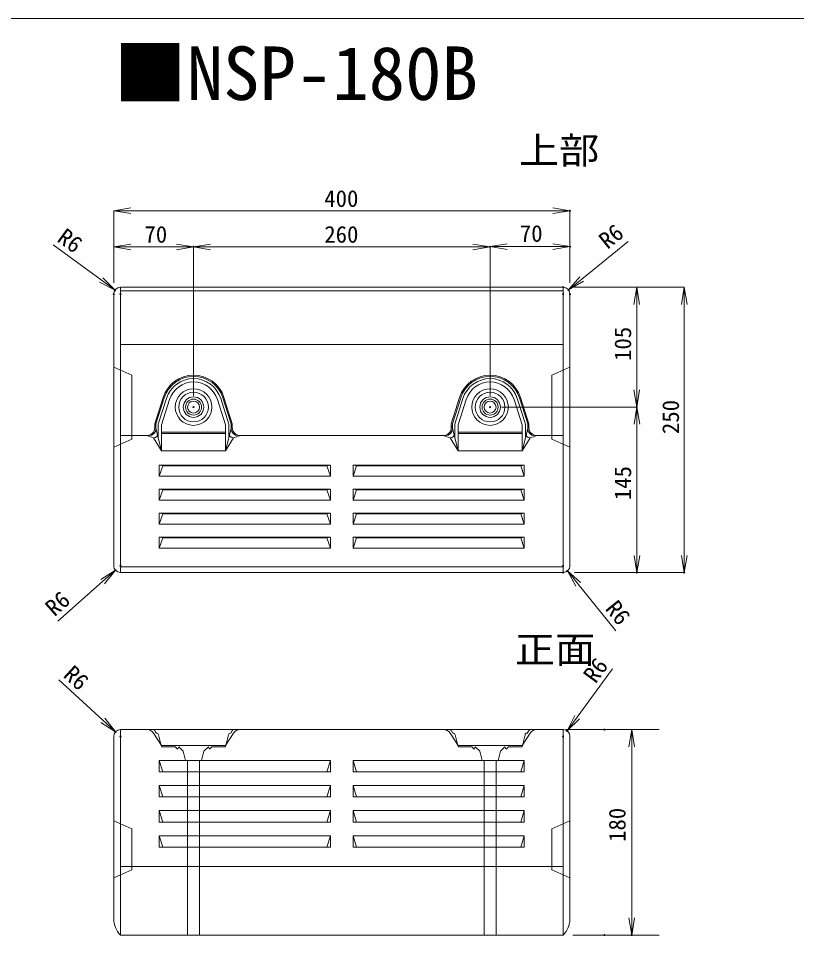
# Model space of a CAD drawing. Units: millimetres, scale not verified. Extents: x -30786 to 1211, y -1298 to 804.
# Drawn here: x -154 to 528, y -1 to 804 of the extents above; entities that cross this region are included whole.
import ezdxf
from ezdxf.enums import TextEntityAlignment as Align

# ---------------------------------------------------------------- set-up
doc = ezdxf.new("R2010")
doc.units = ezdxf.units.MM
doc.header["$LTSCALE"] = 8
doc.layers.add('0-0', color=7, linetype='Continuous', lineweight=18)
doc.styles.add('ＭＳ ゴシック', font='')
doc.styles.get('ＭＳ ゴシック').set_extended_font_data('MS Gothic')

msp = doc.modelspace()

# ---------------------------------------------------------------- linework, layer by layer
at = {"layer": '0-0'}
for p, q in [((-70.354, 571.929), (-70.354, 635.191)), ((-70.354, 635.011), (-55.354, 635.011)), ((-55.354, 635.011), (314.646, 635.011)), ((329.646, 635.011), (314.646, 635.011)), ((329.646, 571.929), (329.646, 635.191)), ((-81.294, 574.34), (-123.511, 605.267)), ((259.646, 472.929), (259.646, 603.723)), ((329.646, 571.929), (329.646, 603.723)), ((339.988, 575.117), (380.715, 607.982)), ((-70.354, 571.929), (-70.354, 603.543)), ((-70.354, 603.363), (-55.354, 603.363)), ((-55.354, 603.363), (-15.354, 603.363)), ((-0.354, 603.363), (-15.354, 603.363)), ((-0.354, 472.929), (-0.354, 603.543)), ((-0.354, 472.929), (-0.354, 603.543)), ((-0.354, 603.363), (14.646, 603.363)), ((14.646, 603.363), (244.646, 603.363)), ((259.646, 603.363), (244.646, 603.363)), ((259.646, 472.929), (259.646, 603.543)), ((259.646, 603.543), (274.646, 603.543)), ((274.646, 603.543), (314.646, 603.543)), ((329.646, 603.543), (314.646, 603.543)), ((-69.194, 565.475), (-81.294, 574.34)), ((328.315, 565.697), (339.988, 575.117)), ((323.646, 567.929), (-64.354, 567.929)), ((-64.354, 567.929), (-64.354, 317.929)), ((323.646, 564.929), (-64.354, 564.929)), ((323.646, 567.929), (323.646, 317.929)), ((333.646, 567.929), (388.392, 567.929)), ((333.646, 567.929), (430.057, 567.929)), ((388.212, 567.929), (388.212, 552.929)), ((429.877, 567.929), (429.877, 552.929)), ((-70.354, 561.929), (-70.354, 323.929)), ((-64.444, 561.929), (-64.264, 561.929)), ((-64.354, 561.839), (-64.354, 562.019)), ((323.556, 561.929), (323.736, 561.929)), ((323.646, 561.839), (323.646, 562.019)), ((329.646, 561.929), (329.646, 323.929)), ((388.212, 552.929), (388.212, 477.929)), ((429.877, 552.929), (429.877, 332.929)), ((323.646, 517.929), (-64.354, 517.929)), ((-70.354, 497.929), (-70.354, 427.929)), ((329.646, 497.929), (329.646, 427.929)), ((388.212, 462.929), (388.212, 477.929)), ((-27.039, 471.41), (-34.354, 448.394)), ((-26.086, 471.108), (-33.354, 448.239)), ((-24.18, 470.502), (-31.354, 447.929)), ((-21.32, 469.593), (-28.354, 447.464)), ((20.612, 469.593), (27.646, 447.464)), ((23.471, 470.502), (30.646, 447.929)), ((25.378, 471.108), (32.646, 448.239)), ((26.331, 471.41), (33.646, 448.394)), ((232.961, 471.41), (225.646, 448.394)), ((233.914, 471.108), (226.646, 448.239)), ((235.82, 470.502), (228.646, 447.929)), ((238.68, 469.593), (231.646, 447.464)), ((280.612, 469.593), (287.646, 447.464)), ((283.471, 470.502), (290.646, 447.929)), ((285.378, 471.108), (292.646, 448.239)), ((286.331, 471.41), (293.646, 448.394)), ((269.646, 462.929), (388.392, 462.929)), ((269.646, 462.929), (388.572, 462.929)), ((388.392, 462.929), (388.392, 447.929)), ((-34.354, 444.929), (-34.354, 448.394)), ((-33.354, 443.929), (-33.354, 448.239)), ((-33.354, 444.233), (-28.487, 424.454)), ((-31.354, 436.104), (-31.354, 447.929)), ((-28.354, 440.929), (-28.354, 447.464)), ((27.646, 440.929), (27.646, 447.605)), ((27.646, 440.929), (27.646, 447.464)), ((32.646, 444.233), (27.779, 424.454)), ((30.646, 436.104), (30.646, 447.929)), ((32.646, 443.929), (32.646, 448.239)), ((33.646, 444.929), (33.646, 448.394)), ((225.646, 444.929), (225.646, 448.394)), ((226.646, 443.929), (226.646, 448.239)), ((226.646, 444.233), (231.513, 424.454)), ((228.646, 436.104), (228.646, 447.929)), ((231.646, 440.929), (231.646, 447.605)), ((231.646, 440.929), (231.646, 447.464)), ((287.646, 440.929), (287.646, 447.464)), ((292.646, 444.233), (287.779, 424.454)), ((290.646, 436.104), (290.646, 447.929)), ((292.646, 443.929), (292.646, 448.239)), ((293.646, 444.929), (293.646, 448.394)), ((388.392, 447.929), (388.392, 332.929)), ((-54.354, 434.929), (-70.354, 427.929)), ((-39.354, 437.929), (-64.354, 437.929)), ((-35.354, 436.104), (-28.487, 424.454)), ((-28.354, 440.929), (-28.487, 439.929)), ((27.779, 439.929), (-28.487, 439.929)), ((-28.487, 424.454), (-28.487, 439.929)), ((-28.354, 440.929), (27.646, 440.929)), ((27.646, 440.929), (27.779, 439.929)), ((27.779, 424.454), (27.779, 439.929)), ((34.646, 436.104), (27.779, 424.454)), ((220.646, 437.929), (38.646, 437.929)), ((224.646, 436.104), (231.513, 424.454)), ((231.646, 440.929), (231.513, 439.929)), ((231.513, 439.929), (287.779, 439.929)), ((231.513, 424.454), (231.513, 439.929)), ((287.646, 440.929), (231.646, 440.929)), ((287.646, 440.929), (287.779, 439.929)), ((287.779, 424.454), (287.779, 439.929)), ((294.646, 436.104), (287.779, 424.454)), ((323.646, 437.929), (298.646, 437.929)), ((313.646, 434.929), (329.646, 427.929)), ((-28.487, 424.454), (27.779, 424.454)), ((287.779, 424.454), (231.513, 424.454)), ((-30.354, 412.054), (119.646, 412.054)), ((-30.354, 412.054), (-27.354, 411.554)), ((-30.354, 402.471), (-30.354, 412.054)), ((-27.354, 411.554), (-30.354, 402.471)), ((-27.354, 411.554), (116.646, 411.554)), ((119.646, 412.054), (116.646, 411.554)), ((116.646, 411.554), (119.646, 402.471)), ((119.646, 402.471), (119.646, 412.054)), ((289.646, 412.054), (139.646, 412.054)), ((139.646, 412.054), (142.646, 411.554)), ((139.646, 402.471), (139.646, 412.054)), ((142.646, 411.554), (139.646, 402.471)), ((286.646, 411.554), (142.646, 411.554)), ((289.646, 412.054), (286.646, 411.554)), ((286.646, 411.554), (289.646, 402.471)), ((289.646, 402.471), (289.646, 412.054)), ((-30.354, 402.471), (119.646, 402.471)), ((289.646, 402.471), (139.646, 402.471)), ((-30.354, 390.971), (119.646, 390.971)), ((-30.354, 390.971), (-27.354, 390.471)), ((-30.354, 381.387), (-30.354, 390.971)), ((-27.354, 390.471), (-30.354, 381.387)), ((-27.354, 390.471), (116.646, 390.471)), ((119.646, 390.971), (116.646, 390.471)), ((116.646, 390.471), (119.646, 381.387)), ((119.646, 381.387), (119.646, 390.971)), ((289.646, 390.971), (139.646, 390.971)), ((139.646, 390.971), (142.646, 390.471)), ((139.646, 381.387), (139.646, 390.971)), ((142.646, 390.471), (139.646, 381.387)), ((286.646, 390.471), (142.646, 390.471)), ((289.646, 390.971), (286.646, 390.471)), ((286.646, 390.471), (289.646, 381.387)), ((289.646, 381.387), (289.646, 390.971)), ((-30.354, 381.387), (119.646, 381.387)), ((289.646, 381.387), (139.646, 381.387)), ((-30.354, 369.887), (119.646, 369.887)), ((-30.354, 369.887), (-27.354, 369.387)), ((-30.354, 360.304), (-30.354, 369.887)), ((-27.354, 369.387), (-30.354, 360.304)), ((-27.354, 369.387), (116.646, 369.387)), ((119.646, 369.887), (116.646, 369.387)), ((116.646, 369.387), (119.646, 360.304)), ((119.646, 360.304), (119.646, 369.887)), ((289.646, 369.887), (139.646, 369.887)), ((139.646, 369.887), (142.646, 369.387)), ((139.646, 360.304), (139.646, 369.887)), ((142.646, 369.387), (139.646, 360.304)), ((286.646, 369.387), (142.646, 369.387)), ((289.646, 369.887), (286.646, 369.387)), ((286.646, 369.387), (289.646, 360.304)), ((289.646, 360.304), (289.646, 369.887)), ((-30.354, 360.304), (119.646, 360.304)), ((289.646, 360.304), (139.646, 360.304)), ((-30.354, 348.804), (119.646, 348.804)), ((-30.354, 348.804), (-27.354, 348.304)), ((-30.354, 339.221), (-30.354, 348.804)), ((-27.354, 348.304), (-30.354, 339.221)), ((-27.354, 348.304), (116.646, 348.304)), ((119.646, 348.804), (116.646, 348.304)), ((116.646, 348.304), (119.646, 339.221)), ((119.646, 339.221), (119.646, 348.804)), ((289.646, 348.804), (139.646, 348.804)), ((139.646, 348.804), (142.646, 348.304)), ((139.646, 339.221), (139.646, 348.804)), ((142.646, 348.304), (139.646, 339.221)), ((286.646, 348.304), (142.646, 348.304)), ((289.646, 348.804), (286.646, 348.304)), ((286.646, 348.304), (289.646, 339.221)), ((289.646, 339.221), (289.646, 348.804)), ((-30.354, 339.221), (119.646, 339.221)), ((289.646, 339.221), (139.646, 339.221)), ((388.392, 317.929), (388.392, 332.929)), ((429.877, 317.929), (429.877, 332.929)), ((-64.444, 323.929), (-64.264, 323.929)), ((-64.354, 323.839), (-64.354, 324.019)), ((323.646, 322.929), (-64.354, 322.929)), ((323.556, 323.929), (323.736, 323.929)), ((323.646, 323.839), (323.646, 324.019)), ((-68.852, 319.958), (-80.097, 310.031)), ((323.646, 317.929), (-64.354, 317.929)), ((327.425, 319.269), (336.873, 307.618)), ((333.646, 317.929), (388.572, 317.929)), ((333.646, 317.929), (430.057, 317.929)), ((-80.097, 310.031), (-119.33, 275.396)), ((336.873, 307.618), (369.837, 266.971)), ((336.021, 191.182), (366.86, 233.464)), ((-79.828, 188.413), (-118.39, 223.793)), ((-68.775, 178.272), (-79.828, 188.413)), ((327.182, 179.063), (336.021, 191.182)), ((323.646, 180.216), (-64.354, 180.216)), ((-64.354, 180.216), (-64.354, 0.216)), ((-28.487, 166.216), (-35.354, 177.216)), ((-33.898, 178.848), (-33.577, 177.886)), ((27.779, 166.216), (34.646, 177.216)), ((33.19, 178.848), (32.869, 177.886)), ((231.513, 166.216), (224.646, 177.216)), ((226.102, 178.848), (226.423, 177.886)), ((287.779, 166.216), (294.646, 177.216)), ((293.19, 178.848), (292.869, 177.886)), ((323.646, 180.216), (323.646, 0.216)), ((326.046, 180.216), (407.83, 180.216)), ((359.937, 180.216), (384.033, 180.216)), ((383.853, 180.216), (383.853, 165.216)), ((-70.354, 174.216), (-70.354, 14.499)), ((-64.444, 174.216), (-64.264, 174.216)), ((-64.354, 174.126), (-64.354, 174.306)), ((290.267, 175.701), (287.646, 165.216)), ((323.556, 174.216), (323.736, 174.216)), ((323.646, 174.126), (323.646, 174.306)), ((329.646, 174.216), (329.646, 14.499)), ((-28.487, 166.216), (27.779, 166.216)), ((-16.354, 165.216), (-14.354, 163.216)), ((-14.354, 163.216), (-13.354, 165.216)), ((-9.354, 161.216), (-13.354, 165.216)), ((-7.354, 153.216), (-9.354, 161.216)), ((13.646, 163.216), (12.646, 165.216)), ((15.646, 165.216), (13.646, 163.216)), ((287.779, 166.216), (231.513, 166.216)), ((238.646, 165.216), (243.646, 165.216)), ((243.646, 165.216), (245.646, 163.216)), ((245.646, 163.216), (246.646, 165.216)), ((266.646, 153.216), (268.646, 161.216)), ((268.646, 161.216), (272.646, 165.216)), ((273.646, 163.216), (272.646, 165.216)), ((275.646, 165.216), (273.646, 163.216)), ((287.646, 165.216), (275.646, 165.216)), ((383.853, 165.216), (383.853, 15.216)), ((-30.354, 153.216), (119.646, 153.216)), ((-30.354, 153.216), (-27.354, 143.216)), ((-30.354, 153.216), (-30.354, 143.216)), ((-5.604, 153.216), (-7.354, 153.216)), ((-5.604, 0.216), (-5.604, 153.216)), ((4.896, 0.216), (4.896, 153.216)), ((119.646, 153.216), (116.646, 143.216)), ((119.646, 153.216), (119.646, 143.216)), ((289.646, 153.216), (139.646, 153.216)), ((139.646, 153.216), (142.646, 143.216)), ((139.646, 153.216), (139.646, 143.216)), ((254.396, 0.216), (254.396, 153.216)), ((264.896, 0.216), (264.896, 153.216)), ((264.896, 153.216), (266.646, 153.216)), ((289.646, 153.216), (286.646, 143.216)), ((289.646, 153.216), (289.646, 143.216)), ((-30.354, 143.216), (119.646, 143.216)), ((289.646, 143.216), (139.646, 143.216)), ((-30.354, 131.216), (119.646, 131.216)), ((-30.354, 131.216), (-27.354, 121.216)), ((-30.354, 131.216), (-30.354, 121.216)), ((119.646, 131.216), (116.646, 121.216)), ((119.646, 131.216), (119.646, 121.216)), ((289.646, 131.216), (139.646, 131.216)), ((139.646, 131.216), (142.646, 121.216)), ((139.646, 131.216), (139.646, 121.216)), ((289.646, 131.216), (286.646, 121.216)), ((289.646, 131.216), (289.646, 121.216)), ((-30.354, 121.216), (119.646, 121.216)), ((289.646, 121.216), (139.646, 121.216)), ((-30.354, 109.216), (119.646, 109.216)), ((-30.354, 109.216), (-27.354, 99.216)), ((-30.354, 109.216), (-30.354, 99.216)), ((119.646, 109.216), (116.646, 99.216)), ((119.646, 109.216), (119.646, 99.216)), ((289.646, 109.216), (139.646, 109.216)), ((139.646, 109.216), (142.646, 99.216)), ((139.646, 109.216), (139.646, 99.216)), ((289.646, 109.216), (286.646, 99.216)), ((289.646, 109.216), (289.646, 99.216)), ((-70.354, 100.216), (-70.354, 50.216)), ((-30.354, 99.216), (119.646, 99.216)), ((289.646, 99.216), (139.646, 99.216)), ((329.646, 100.216), (329.646, 50.216)), ((-30.354, 87.216), (119.646, 87.216)), ((-30.354, 87.216), (-27.354, 77.216)), ((-30.354, 87.216), (-30.354, 77.216)), ((119.646, 87.216), (116.646, 77.216)), ((119.646, 87.216), (119.646, 77.216)), ((289.646, 87.216), (139.646, 87.216)), ((139.646, 87.216), (142.646, 77.216)), ((139.646, 87.216), (139.646, 77.216)), ((289.646, 87.216), (286.646, 77.216)), ((289.646, 87.216), (289.646, 77.216)), ((-30.354, 77.216), (119.646, 77.216)), ((289.646, 77.216), (139.646, 77.216)), ((-54.354, 57.216), (-70.354, 50.216)), ((323.646, 60.216), (-64.354, 60.216)), ((313.646, 57.216), (329.646, 50.216)), ((383.853, 0.216), (383.853, 15.216)), ((323.646, 0.216), (-64.354, 0.216)), ((332.046, 0.216), (407.83, 0.216)), ((359.937, 0.216), (384.033, 0.216))]:
    msp.add_line(p, q, dxfattribs=at)
msp.add_lwpolyline([(-1093.248, -812.357), (1210.752, -812.357), (1210.752, 803.643), (-1093.248, 803.643)], close=True, dxfattribs=at)
msp.add_lwpolyline([(-1093.248, -812.357), (1210.752, -812.357), (1210.752, 803.643), (-1093.248, 803.643)], close=True, dxfattribs=at)
for points in [[(-55.354, 632.511), (-70.354, 635.011), (-55.354, 637.511)], [(314.646, 637.511), (329.646, 635.011), (314.646, 632.511)], [(-55.354, 600.863), (-70.354, 603.363), (-55.354, 605.863)], [(-15.354, 605.863), (-0.354, 603.363), (-15.354, 600.863)], [(14.646, 600.863), (-0.354, 603.363), (14.646, 605.863)], [(244.646, 605.863), (259.646, 603.363), (244.646, 600.863)], [(274.646, 601.043), (259.646, 603.543), (274.646, 606.043)], [(314.646, 606.043), (329.646, 603.543), (314.646, 601.043)], [(-79.817, 576.356), (-69.194, 565.475), (-82.772, 572.323)], [(341.558, 573.171), (328.315, 565.697), (338.418, 577.063)], [(385.712, 552.929), (388.212, 567.929), (390.712, 552.929)], [(427.377, 552.929), (429.877, 567.929), (432.377, 552.929)], [(-70.354, 497.929), (-54.354, 490.929), (-54.354, 434.929)], [(329.646, 497.929), (313.646, 490.929), (313.646, 434.929)], [(390.712, 477.929), (388.212, 462.929), (385.712, 477.929)], [(385.892, 447.929), (388.392, 462.929), (390.892, 447.929)], [(390.892, 332.929), (388.392, 317.929), (385.892, 332.929)], [(432.377, 332.929), (429.877, 317.929), (427.377, 332.929)], [(-81.752, 311.905), (-68.852, 319.958), (-78.443, 308.157)], [(334.932, 306.044), (327.425, 319.269), (338.815, 309.193)], [(-78.138, 190.255), (-68.775, 178.272), (-81.518, 186.571)], [(338.041, 189.709), (327.182, 179.063), (334.001, 192.656)], [(381.353, 165.216), (383.853, 180.216), (386.353, 165.216)], [(-30.975, 175.701), (-28.354, 165.216), (-16.354, 165.216)], [(30.267, 175.701), (27.646, 165.216), (15.646, 165.216)], [(229.025, 175.701), (231.646, 165.216), (243.646, 165.216)], [(4.896, 153.216), (6.646, 153.216), (8.646, 161.216), (12.646, 165.216)], [(254.396, 153.216), (252.646, 153.216), (250.646, 161.216), (246.646, 165.216)], [(-70.354, 100.216), (-54.354, 93.216), (-54.354, 57.216)], [(329.646, 100.216), (313.646, 93.216), (313.646, 57.216)], [(386.353, 15.216), (383.853, 0.216), (381.353, 15.216)]]:
    msp.add_lwpolyline(points, dxfattribs=at)
for centre, radius in [((329.646, 635.011), 0.5), ((-0.354, 603.363), 0.5), ((259.646, 603.363), 0.5), ((329.646, 603.543), 0.5), ((-69.194, 565.475), 0.5), ((323.646, 567.929), 0.5), ((323.646, 567.929), 0.5), ((328.315, 565.697), 0.5), ((-70.354, 561.929), 0.5), ((-70.354, 561.929), 0.5), ((-64.354, 561.929), 0.5), ((323.646, 561.929), 0.5), ((329.646, 561.929), 0.5), ((329.646, 561.929), 0.5), ((-0.354, 462.929), 16), ((-0.354, 462.929), 13), ((259.646, 462.929), 16), ((259.646, 462.929), 13), ((-0.354, 462.929), 9), ((-0.354, 462.929), 7), ((-0.354, 462.929), 5.25), ((259.646, 462.929), 9), ((259.646, 462.929), 7), ((259.646, 462.929), 5.25), ((-0.354, 462.929), 0.5), ((-0.354, 462.929), 0.5), ((259.646, 462.929), 0.5), ((259.646, 462.929), 0.5), ((259.646, 462.929), 0.5), ((259.646, 462.929), 0.5), ((388.212, 462.929), 0.5), ((-64.354, 323.929), 0.5), ((323.646, 323.929), 0.5), ((-68.852, 319.958), 0.5), ((323.646, 317.929), 0.5), ((323.646, 317.929), 0.5), ((327.425, 319.269), 0.5), ((388.392, 317.929), 0.5), ((429.877, 317.929), 0.5), ((-68.775, 178.272), 0.5), ((327.182, 179.063), 0.5), ((359.875, 180.216), 0.5), ((-64.354, 174.216), 0.5), ((323.646, 174.216), 0.5), ((359.875, 0.216), 0.5), ((383.853, 0.216), 0.5)]:
    msp.add_circle(centre, radius, dxfattribs=at)
for centre, radius, start, end in [((-64.354, 561.929), 6, 90, 180), ((323.646, 561.929), 6, 0, 90), ((-0.354, 462.929), 28, 17.63235, 162.36767), ((-0.354, 462.929), 27, 17.63234, 162.36766), ((-0.354, 462.929), 25, 17.63234, 162.36766), ((-0.354, 462.929), 22, 17.63233, 162.36767), ((259.646, 462.929), 28, 17.63233, 162.36766), ((259.646, 462.929), 27, 17.63234, 162.36766), ((259.646, 462.929), 25, 17.63234, 162.36766), ((259.646, 462.929), 22, 17.63233, 162.36767), ((-41.354, 444.929), 7, 270, 0), ((-39.354, 443.929), 6, 270, 0), ((-39.207, 442.949), 5.992, 12.37114, 35.91361), ((38.499, 442.949), 5.992, 144.08639, 167.62886), ((38.646, 443.929), 6, 180, 270), ((40.646, 444.929), 7, 180, 270), ((218.646, 444.929), 7, 270, 0), ((220.646, 443.929), 6, 270, 0), ((220.793, 442.949), 5.992, 12.37114, 35.91361), ((298.499, 442.949), 5.992, 144.08639, 167.62886), ((298.646, 443.929), 6, 180, 270), ((300.646, 444.929), 7, 180, 270), ((-16.521, 508.81), 75.105, 250.69233, 255.47794), ((-35.354, 440.104), 4, 270, 0), ((34.646, 440.104), 4, 180, 270), ((15.813, 508.81), 75.105, 284.52206, 289.30767), ((243.479, 508.81), 75.105, 250.69233, 255.47794), ((224.646, 440.104), 4, 270, 0), ((294.646, 440.104), 4, 180, 270), ((275.813, 508.81), 75.105, 284.52206, 289.30767), ((-64.354, 323.929), 6, 180, 270), ((323.646, 323.929), 6, 270, 0), ((-64.354, 174.216), 6, 90, 180), ((-41.302, 172.82), 7.396, 36.46849, 90.40141), ((-35.796, 178.216), 2, 18.43495, 90), ((-32.629, 178.202), 1, 198.43495, 264.51232), ((-32.916, 175.216), 2, 14.03624, 84.51232), ((32.208, 175.216), 2, 95.48768, 165.96376), ((31.921, 178.202), 1, 275.48768, 341.56505), ((35.088, 178.216), 2, 90, 161.56505), ((40.594, 172.82), 7.396, 89.5986, 143.53151), ((218.698, 172.82), 7.396, 36.46849, 90.40141), ((224.204, 178.216), 2, 18.43495, 90), ((227.371, 178.202), 1, 198.43495, 264.51232), ((227.084, 175.216), 2, 14.03624, 84.51232), ((292.208, 175.216), 2, 95.48768, 165.96376), ((291.921, 178.202), 1, 275.48768, 341.56505), ((295.088, 178.216), 2, 90, 161.56505), ((300.594, 172.82), 7.396, 89.5986, 143.53151), ((323.646, 174.216), 6, 0, 90), ((-50.354, 14.499), 20, 180, 225.573), ((309.646, 14.499), 20, 314.427, 0)]:
    msp.add_arc(centre, radius, start, end, dxfattribs=at)

# ---------------------------------------------------------------- texts
at = {"layer": '0-0', "style": 'ＭＳ ゴシック'}
msp.add_text('■NSP-180B', height=46.92, dxfattribs=at).set_placement((-70.356, 718.031), align=Align.BOTTOM_LEFT)
at = {"layer": '0-0', "style": 'ＭＳ ゴシック', "width": 1.1}
for s, p in [('上部', (284.966, 669.202)), ('正面', (281.373, 231.619))]:
    msp.add_text(s, height=23.46, dxfattribs=at).set_placement(p, align=Align.BOTTOM_LEFT)
at = {"layer": '0-0', "color": 4, "style": 'ＭＳ ゴシック'}
for s, p in [('400', (114.279, 633.993)), ('70', (-43.396, 602.611)), ('260', (114.279, 602.611)), ('70', (285.731, 603.376))]:
    msp.add_text(s, height=14.66, dxfattribs=at).set_placement(p, align=Align.BOTTOM_LEFT)
for s, rotation, p in [('R6', 323.774, (-123.511, 605.267)), ('R6', 38.903, (365.334, 597.253)), ('105', 90, (387.722, 503.375)), ('250', 90, (429.634, 439.274)), ('145', 90, (387.722, 381.337)), ('R6', 41.438, (-119.33, 275.396)), ('R6', 309.041, (356.456, 283.168)), ('R6', 53.894, (355.672, 217.387)), ('R6', 317.464, (-118.39, 223.793)), ('180', 90, (382.791, 81.789))]:
    msp.add_text(s, height=14.66, rotation=rotation, dxfattribs=at).set_placement(p, align=Align.BOTTOM_LEFT)

doc.saveas('drawing.dxf')
